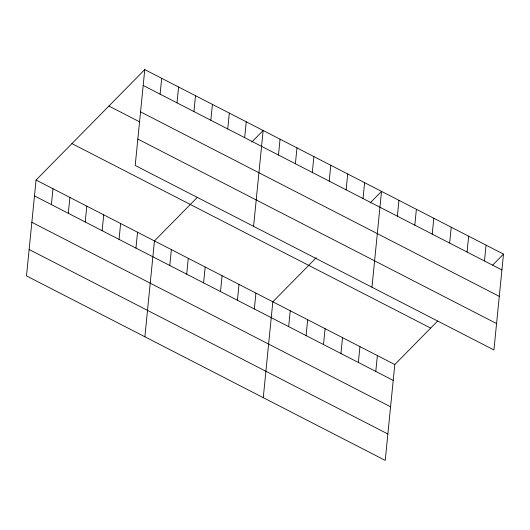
<?xml version="1.0" encoding="UTF-8"?>
<svg xmlns="http://www.w3.org/2000/svg" width="530" height="530" viewBox="0 0 530 530"><rect width="100%" height="100%" fill="white"/><g stroke="black" fill="none" stroke-linecap="round" stroke-linejoin="round"><path stroke-width="0.79" d="M144.769 69.609L135.203 165.466L493.933 349.959L503.5 254.102L144.769 69.609L36.066 180.041L26.5 275.898L385.231 460.391L394.797 364.534L437.601 321.054M51.397 204.6L52.98 188.74M68.31 213.292L69.894 197.438M85.217 221.99L86.801 206.137M102.131 230.689L103.714 214.835M119.045 239.388L120.628 223.534M135.958 248.086L137.535 232.226M160.1 94.161L161.676 78.308M144.882 336.782L154.449 240.925L197.253 197.445M177.007 102.86L178.59 86.999M169.779 265.477L171.362 249.623M193.92 111.558L195.504 95.698M186.692 274.176L188.276 258.322M210.834 120.25L212.417 104.397M203.599 282.874L205.183 267.021M227.741 128.949L229.324 113.095M220.513 291.573L222.096 275.719M244.655 137.648L246.238 121.794M237.427 300.272L239.01 284.411M253.578 226.343L263.152 130.493L251.763 142.06M254.334 308.97L255.917 293.11M278.475 155.045L280.059 139.185M263.264 397.666L272.831 301.808L316.211 257.739M295.389 163.743L296.972 147.883M288.671 326.626L290.255 310.772M312.302 172.435L313.886 156.582M306.095 335.589L307.678 319.729M329.216 181.134L330.793 165.28M323.519 344.546L325.102 328.693M346.123 189.833L347.707 173.979M340.942 353.51L342.526 337.656M363.037 198.531L364.62 182.678M358.366 362.467L359.95 346.613M371.961 287.227L381.534 191.37L370.145 202.944M375.796 371.431L377.373 355.577M397.374 216.187L398.958 200.333M414.798 225.151L416.381 209.297M432.222 234.114L433.805 218.254M449.645 243.071L451.229 227.218M467.069 252.035L468.652 236.181M484.493 260.992L486.076 245.138M492.681 265.093L503.5 254.102M143.186 85.462L501.917 269.956M140.549 111.863L499.28 296.356M108.895 106.053L139.781 121.933M137.833 139.065L496.57 323.558M71.941 143.597L430.671 328.09M36.066 180.041L394.797 364.534M34.483 195.901L393.22 380.394M31.853 222.302L390.583 406.795M29.137 249.498L387.867 433.99"/></g></svg>
